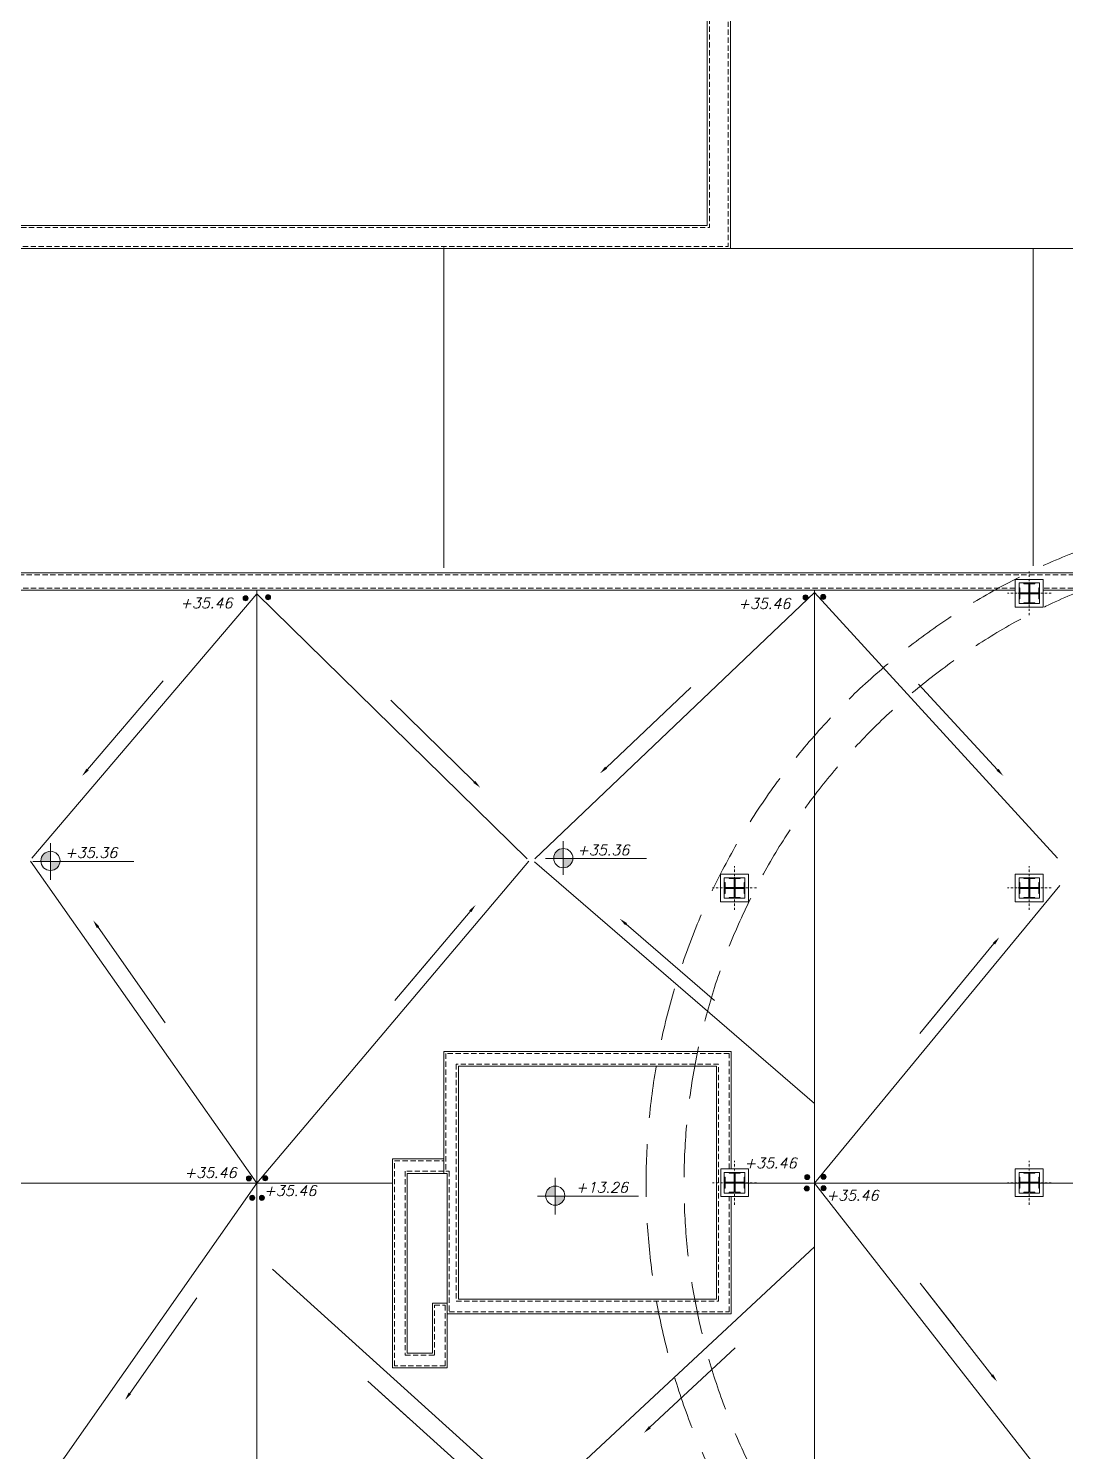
# Model space of a CAD drawing. Header units: inches. Extents: x 561507 to 585362, y 122100 to 138759.
# Drawn here: x 577360 to 579823, y 129811 to 133192 of the extents above; entities that cross this region are included whole.
import ezdxf

# ---------------------------------------------------------------- set-up
doc = ezdxf.new("R2010")
doc.units = ezdxf.units.IN
doc.header["$MEASUREMENT"] = 0
doc.linetypes.add('DASHDOT2', pattern=[0.5, 0.25, -0.125, 0, -0.125])
doc.linetypes.add('HIDDEN', pattern=[0.375, 0.25, -0.125])
doc.layers.add('BLOCK', color=250, linetype='Continuous', lineweight=5)
doc.styles.add('ITALICT', font='italict', dxfattribs={"height": 22.5})

msp = doc.modelspace()

# ---------------------------------------------------------------- hatches: boundary and pattern name
at = {"layer": 'BLOCK', "ltscale": 20}
h = msp.add_hatch(color=256, dxfattribs=at)
h.dxf.hatch_style = 1
edge = h.paths.add_edge_path()
edge.add_arc((577875.6, 131838.2), 6, 0, 360)
h = msp.add_hatch(color=256, dxfattribs=at)
h.dxf.hatch_style = 1
edge = h.paths.add_edge_path()
edge.add_arc((577928.7, 131840.4), 6, 0, 360)
h = msp.add_hatch(color=256, dxfattribs=at)
h.dxf.hatch_style = 1
edge = h.paths.add_edge_path()
edge.add_arc((579205.4, 131840.2), 6, 0, 360)
h = msp.add_hatch(color=256, dxfattribs=at)
h.dxf.hatch_style = 1
edge = h.paths.add_edge_path()
edge.add_arc((579247.5, 131841.4), 6, 0, 360)
at = {"layer": 'BLOCK', "ltscale": 8}
h = msp.add_hatch(color=256, dxfattribs=at)
h.paths.add_polyline_path([(577389.1, 131214.3, 0.01221), (577389.2, 131213.2), (577411.9, 131213.2), (577411.9, 131237.1, 0.414214)])
h.paths.add_polyline_path([(577411.9, 131213.2), (577411.9, 131191.5, 0.399981), (577434.7, 131213.2)])
h = msp.add_hatch(color=256, dxfattribs=at)
h.paths.add_polyline_path([(578607.2, 131220.8, 0.01221), (578607.2, 131219.7), (578630, 131219.7), (578630, 131243.6, 0.414214)])
h.paths.add_polyline_path([(578630, 131219.7), (578630, 131198, 0.399981), (578652.8, 131219.7)])
at = {"layer": 'BLOCK', "ltscale": 20}
h = msp.add_hatch(color=256, dxfattribs=at)
h.dxf.hatch_style = 1
edge = h.paths.add_edge_path()
edge.add_arc((577883.3, 130460.3), 6, 0, 360)
h = msp.add_hatch(color=256, dxfattribs=at)
h.dxf.hatch_style = 1
edge = h.paths.add_edge_path()
edge.add_arc((577922.2, 130460.5), 6, 0, 360)
at = {"layer": 'BLOCK', "ltscale": 8}
h = msp.add_hatch(color=256, dxfattribs=at)
h.paths.add_polyline_path([(578588, 130419.3, 0.01221), (578588, 130418.2), (578610.8, 130418.2), (578610.8, 130442.1, 0.414214)])
h.paths.add_polyline_path([(578610.8, 130418.2), (578610.8, 130396.5, 0.399981), (578633.6, 130418.2)])
at = {"layer": 'BLOCK', "ltscale": 20}
h = msp.add_hatch(color=256, dxfattribs=at)
h.dxf.hatch_style = 1
edge = h.paths.add_edge_path()
edge.add_arc((579208.4, 130436.3), 6, 0, 360)
h = msp.add_hatch(color=256, dxfattribs=at)
h.dxf.hatch_style = 1
edge = h.paths.add_edge_path()
edge.add_arc((579209.4, 130463.4), 6, 0, 360)
h = msp.add_hatch(color=256, dxfattribs=at)
h.dxf.hatch_style = 1
edge = h.paths.add_edge_path()
edge.add_arc((579248.3, 130436.8), 6, 0, 360)
h = msp.add_hatch(color=256, dxfattribs=at)
h.dxf.hatch_style = 1
edge = h.paths.add_edge_path()
edge.add_arc((579248.4, 130464), 6, 0, 360)
h = msp.add_hatch(color=256, dxfattribs=at)
h.dxf.hatch_style = 1
edge = h.paths.add_edge_path()
edge.add_arc((577891.4, 130414), 6, 0, 360)
h = msp.add_hatch(color=256, dxfattribs=at)
h.dxf.hatch_style = 1
edge = h.paths.add_edge_path()
edge.add_arc((577914.1, 130414), 6, 0, 360)

# ---------------------------------------------------------------- linework, layer by layer
at = {"layer": 'BLOCK'}
for p, q in [((578971.9, 133445), (578971.9, 132723.5)), ((579026.9, 133390), (579026.9, 132668.5)), ((576762.6, 132723.5), (578971.9, 132723.5)), ((576744.7, 132668.5), (579026.9, 132668.5)), ((578346.4, 131910.5), (578346.4, 132671.4)), ((581146.4, 132668.5), (579026.9, 132668.5)), ((579746.4, 131915.5), (579746.4, 132668.5)), ((577901.9, 130448.7), (577901.9, 131858.5)), ((577901.9, 130448.7), (577901.9, 131856.9)), ((579226.5, 130448.7), (579226.5, 131856.9)), ((579769.9, 131883), (579703.2, 131883)), ((579703.2, 131883), (579703.2, 131817)), ((579769.9, 131817), (579769.9, 131883)), ((577901.9, 131848.6), (577367.8, 131220.6)), ((578544.6, 131219.3), (577901.9, 131848.6)), ((579226.5, 131851.9), (578562.6, 131219.3)), ((579226.5, 131851.9), (579803.6, 131220.8)), ((579703.2, 131817), (579769.9, 131817)), ((577364.2, 131214), (577901.9, 130448.7)), ((578547.8, 131214), (577901.9, 130448.7)), ((579226.5, 130638.3), (578561.4, 131212.5)), ((579069.9, 131183), (579003.2, 131183)), ((579003.2, 131183), (579003.2, 131117)), ((579069.9, 131117), (579069.9, 131183)), ((579769.9, 131183), (579703.2, 131183)), ((579703.2, 131183), (579703.2, 131117)), ((579769.9, 131117), (579769.9, 131183)), ((579809.7, 131155.8), (579226.5, 130448.7)), ((579003.2, 131117), (579069.9, 131117)), ((579703.2, 131117), (579769.9, 131117)), ((579069.9, 130483), (579003.9, 130483)), ((579003.9, 130483), (579003.9, 130417)), ((579069.9, 130417), (579069.9, 130483)), ((579769.9, 130483), (579703.2, 130483)), ((579703.2, 130483), (579703.2, 130417)), ((579769.9, 130417), (579769.9, 130483)), ((578224.4, 130448.7), (576826.2, 130448.7)), ((577367.3, 129686.4), (577901.9, 130448.7)), ((577901.9, 130448.7), (577901.9, 129042.5)), ((580154.9, 130448.7), (579022.9, 130448.7)), ((579821.5, 129688.2), (579226.5, 130448.7)), ((579226.5, 130448.7), (579226.5, 129041.5)), ((579003.9, 130417), (579069.9, 130417)), ((579703.2, 130417), (579769.9, 130417)), ((579226.5, 130297.9), (578570.8, 129687.4)), ((578558.2, 129686), (577939, 130245))]:
    msp.add_line(p, q, dxfattribs=at)
at = {"layer": 'BLOCK', "linetype": 'HIDDEN', "ltscale": 50}
for p, q in [((578976.9, 133440), (578976.9, 132718.5)), ((579021.9, 133395), (579021.9, 132673.5)), ((576761, 132718.5), (578976.9, 132718.5)), ((576746.3, 132673.5), (579021.9, 132673.5)), ((581905.4, 131893.4), (576899.4, 131893.5)), ((579703.2, 131862.5), (576902.4, 131862.5)), ((580403.2, 131862.5), (579769.9, 131862.5)), ((579023.9, 130756.5), (578350.9, 130756.5)), ((578350.9, 130756.5), (578350.9, 130477)), ((579023.9, 130483), (579023.9, 130756.5)), ((578375.9, 130731.5), (578375.9, 130168.5)), ((578998.9, 130731.5), (578375.9, 130731.5)), ((578998.9, 130168.5), (578998.9, 130731.5)), ((578229.4, 130015), (578229.4, 130502)), ((578229.4, 130502), (578345.9, 130502)), ((578345.9, 130477), (578254.4, 130477)), ((578254.4, 130477), (578254.4, 130040)), ((578350.9, 130477), (578358.9, 130477)), ((578358.9, 130477), (578358.9, 130143.5)), ((579023.9, 130143.5), (579023.9, 130417)), ((578375.9, 130168.5), (578998.9, 130168.5)), ((578324.4, 130040), (578324.4, 130159)), ((578324.4, 130159), (578349.4, 130159)), ((578349.4, 130159), (578349.4, 130015)), ((578358.9, 130143.5), (579023.9, 130143.5)), ((578254.4, 130040), (578324.4, 130040)), ((578349.4, 130015), (578229.4, 130015))]:
    msp.add_line(p, q, dxfattribs=at)
at = {"layer": 'BLOCK', "ltscale": 50}
for p, q in [((581910.4, 131898.4), (576899.4, 131898.5)), ((579703.2, 131857.5), (576902.4, 131857.5)), ((580403.2, 131857.5), (579769.9, 131857.5)), ((579028.9, 130761.5), (578345.9, 130761.5)), ((578345.9, 130761.5), (578345.9, 130472)), ((579028.9, 130483), (579028.9, 130761.5)), ((578993.9, 130726.5), (578380.9, 130726.5)), ((578380.9, 130726.5), (578380.9, 130173.5)), ((578993.9, 130173.5), (578993.9, 130726.5)), ((578224.4, 130010), (578224.4, 130507)), ((578224.4, 130507), (578345.9, 130507)), ((578259.4, 130045), (578259.4, 130472)), ((578259.4, 130472), (578353.9, 130472)), ((578353.9, 130472), (578353.9, 130138.5)), ((579028.9, 130138.5), (579028.9, 130416)), ((578380.9, 130173.5), (578993.9, 130173.5)), ((578353.9, 130164), (578319.4, 130164)), ((578319.4, 130164), (578319.4, 130045)), ((578353.9, 130138.5), (579028.9, 130138.5)), ((578354.4, 130138.5), (578354.4, 130010)), ((578319.4, 130045), (578259.4, 130045)), ((578354.4, 130010), (578224.4, 130010))]:
    msp.add_line(p, q, dxfattribs=at)
at = {"layer": 'BLOCK', "linetype": 'DASHDOT2', "ltscale": 20}
for p, q in [((579736.9, 131797.8), (579736.9, 131902.1)), ((579789.1, 131850), (579684.8, 131850)), ((579036.9, 131097.8), (579036.9, 131202.1)), ((579736.9, 131097.8), (579736.9, 131202.1)), ((579089.1, 131150), (578984.8, 131150)), ((579789.1, 131150), (579684.8, 131150)), ((579036.9, 130397.8), (579036.9, 130502.1)), ((579736.9, 130397.8), (579736.9, 130502.1)), ((579089.1, 130450), (578984.8, 130450)), ((579789.1, 130450), (579684.8, 130450))]:
    msp.add_line(p, q, dxfattribs=at)
at = {"layer": 'BLOCK', "linetype": 'ByBlock'}
for p, q in [((579712.4, 131863), (579714.5, 131863)), ((579714.5, 131863), (579714.5, 131851.3)), ((579723.9, 131874.5), (579723.9, 131872.4)), ((579735.4, 131872.4), (579723.9, 131872.4)), ((579735.6, 131872.2), (579735.6, 131827.5)), ((579738.2, 131872.2), (579738.2, 131827.5)), ((579750, 131872.4), (579738.4, 131872.4)), ((579750, 131874.5), (579750, 131872.4)), ((579759.3, 131863), (579759.3, 131851.3)), ((579761.4, 131863), (579759.3, 131863)), ((579712.4, 131836.9), (579714.5, 131836.9)), ((579735.6, 131851.3), (579714.5, 131851.3)), ((579714.5, 131848.7), (579714.5, 131836.9)), ((579735.6, 131848.7), (579714.5, 131848.7)), ((579735.4, 131827.5), (579723.9, 131827.5)), ((579723.9, 131825.5), (579723.9, 131827.5)), ((579759.3, 131851.3), (579738.2, 131851.3)), ((579759.3, 131848.7), (579738.2, 131848.7)), ((579750, 131827.5), (579738.4, 131827.5)), ((579750, 131825.5), (579750, 131827.5)), ((579759.3, 131848.7), (579759.3, 131836.9)), ((579761.4, 131836.9), (579759.3, 131836.9)), ((579012.4, 131163), (579014.5, 131163)), ((579014.5, 131163), (579014.5, 131151.3)), ((579035.6, 131151.3), (579014.5, 131151.3)), ((579014.5, 131148.7), (579014.5, 131136.9)), ((579035.6, 131148.7), (579014.5, 131148.7)), ((579023.9, 131174.5), (579023.9, 131172.4)), ((579035.4, 131172.4), (579023.9, 131172.4)), ((579035.6, 131172.2), (579035.6, 131127.5)), ((579038.2, 131172.2), (579038.2, 131127.5)), ((579059.3, 131151.3), (579038.2, 131151.3)), ((579059.3, 131148.7), (579038.2, 131148.7)), ((579050, 131172.4), (579038.4, 131172.4)), ((579050, 131174.5), (579050, 131172.4)), ((579059.3, 131163), (579059.3, 131151.3)), ((579061.4, 131163), (579059.3, 131163)), ((579059.3, 131148.7), (579059.3, 131136.9)), ((579712.4, 131163), (579714.5, 131163)), ((579714.5, 131163), (579714.5, 131151.3)), ((579735.6, 131151.3), (579714.5, 131151.3)), ((579714.5, 131148.7), (579714.5, 131136.9)), ((579735.6, 131148.7), (579714.5, 131148.7)), ((579723.9, 131174.5), (579723.9, 131172.4)), ((579735.4, 131172.4), (579723.9, 131172.4)), ((579735.6, 131172.2), (579735.6, 131127.5)), ((579738.2, 131172.2), (579738.2, 131127.5)), ((579759.3, 131151.3), (579738.2, 131151.3)), ((579759.3, 131148.7), (579738.2, 131148.7)), ((579750, 131172.4), (579738.4, 131172.4)), ((579750, 131174.5), (579750, 131172.4)), ((579759.3, 131163), (579759.3, 131151.3)), ((579761.4, 131163), (579759.3, 131163)), ((579759.3, 131148.7), (579759.3, 131136.9)), ((579012.4, 131136.9), (579014.5, 131136.9)), ((579035.4, 131127.5), (579023.9, 131127.5)), ((579023.9, 131125.5), (579023.9, 131127.5)), ((579050, 131127.5), (579038.4, 131127.5)), ((579050, 131125.5), (579050, 131127.5)), ((579061.4, 131136.9), (579059.3, 131136.9)), ((579712.4, 131136.9), (579714.5, 131136.9)), ((579735.4, 131127.5), (579723.9, 131127.5)), ((579723.9, 131125.5), (579723.9, 131127.5)), ((579750, 131127.5), (579738.4, 131127.5)), ((579750, 131125.5), (579750, 131127.5)), ((579761.4, 131136.9), (579759.3, 131136.9)), ((579023.9, 130474.5), (579023.9, 130472.4)), ((579035.4, 130472.4), (579023.9, 130472.4)), ((579035.6, 130472.2), (579035.6, 130427.5)), ((579038.2, 130472.2), (579038.2, 130427.5)), ((579050, 130472.4), (579038.4, 130472.4)), ((579050, 130474.5), (579050, 130472.4)), ((579723.9, 130474.5), (579723.9, 130472.4)), ((579735.4, 130472.4), (579723.9, 130472.4)), ((579735.6, 130472.2), (579735.6, 130427.5)), ((579738.2, 130472.2), (579738.2, 130427.5)), ((579750, 130472.4), (579738.4, 130472.4)), ((579750, 130474.5), (579750, 130472.4)), ((579012.4, 130463), (579014.5, 130463)), ((579012.4, 130436.9), (579014.5, 130436.9)), ((579014.5, 130463), (579014.5, 130451.3)), ((579035.6, 130451.3), (579014.5, 130451.3)), ((579014.5, 130448.7), (579014.5, 130436.9)), ((579035.6, 130448.7), (579014.5, 130448.7)), ((579059.3, 130451.3), (579038.2, 130451.3)), ((579059.3, 130448.7), (579038.2, 130448.7)), ((579059.3, 130463), (579059.3, 130451.3)), ((579061.4, 130463), (579059.3, 130463)), ((579059.3, 130448.7), (579059.3, 130436.9)), ((579061.4, 130436.9), (579059.3, 130436.9)), ((579712.4, 130463), (579714.5, 130463)), ((579712.4, 130436.9), (579714.5, 130436.9)), ((579714.5, 130463), (579714.5, 130451.3)), ((579735.6, 130451.3), (579714.5, 130451.3)), ((579714.5, 130448.7), (579714.5, 130436.9)), ((579735.6, 130448.7), (579714.5, 130448.7)), ((579759.3, 130451.3), (579738.2, 130451.3)), ((579759.3, 130448.7), (579738.2, 130448.7)), ((579759.3, 130463), (579759.3, 130451.3)), ((579761.4, 130463), (579759.3, 130463)), ((579759.3, 130448.7), (579759.3, 130436.9)), ((579761.4, 130436.9), (579759.3, 130436.9)), ((579035.4, 130427.5), (579023.9, 130427.5)), ((579023.9, 130425.5), (579023.9, 130427.5)), ((579050, 130427.5), (579038.4, 130427.5)), ((579050, 130425.5), (579050, 130427.5)), ((579735.4, 130427.5), (579723.9, 130427.5)), ((579723.9, 130425.5), (579723.9, 130427.5)), ((579750, 130427.5), (579738.4, 130427.5)), ((579750, 130425.5), (579750, 130427.5))]:
    msp.add_line(p, q, dxfattribs=at)
at = {"layer": 'BLOCK', "ltscale": 8}
for p, q in [((577411.9, 131169.6), (577411.9, 131256.8)), ((578630, 131261), (578630, 131181.1)), ((578587.8, 131219.7), (578827.7, 131219.7)), ((577369.8, 131213.2), (577609.7, 131213.2)), ((578610.8, 130374.6), (578610.8, 130461.7)), ((578568.7, 130418.2), (578808.5, 130418.2))]:
    msp.add_line(p, q, dxfattribs=at)
at = {"layer": 'BLOCK'}
for points in [[(579761.4, 131874.5), (579712.4, 131874.5), (579712.4, 131825.5), (579761.4, 131825.5)], [(579061.4, 131174.5), (579012.4, 131174.5), (579012.4, 131125.5), (579061.4, 131125.5)], [(579761.4, 131174.5), (579712.4, 131174.5), (579712.4, 131125.5), (579761.4, 131125.5)], [(579061.4, 130474.5), (579012.4, 130474.5), (579012.4, 130425.5), (579061.4, 130425.5)], [(579761.4, 130474.5), (579712.4, 130474.5), (579712.4, 130425.5), (579761.4, 130425.5)]]:
    msp.add_lwpolyline(points, close=True, dxfattribs=at)
for points in [[(577500.1, 131431.2), (577679.6, 131642.3)], [(578731.7, 131435.7), (578933.2, 131625.9)], [(579661.5, 131430.8), (579473.6, 131634.3)], [(578418.6, 131402.1), (578220.6, 131596)], [(578409, 131094.5), (578230.3, 130882.8), (578317.5, 130986.1)], [(577524.9, 131056.7), (577684.2, 130830)], [(578779.1, 131064.1), (578988.9, 130883)], [(579653, 131017.9), (579476.7, 130804.1), (579562.7, 130908.4)], [(579648.2, 129993.1), (579477.5, 130211.3), (579560.7, 130104.9)], [(577600.5, 129949.7), (577759.6, 130176.5)], [(578835.7, 129869.2), (579038.5, 130058)], [(578371.8, 129792.8), (578166.1, 129978.5), (578266.4, 129887.9)]]:
    msp.add_lwpolyline(points, dxfattribs=at)
at = {"layer": 'BLOCK', "ltscale": 20}
for centre in [(577875.6, 131838.2), (577928.7, 131840.4), (579205.4, 131840.2), (579247.5, 131841.4), (577883.3, 130460.3), (577922.2, 130460.5), (579208.4, 130436.3), (579209.4, 130463.4), (579248.3, 130436.8), (579248.4, 130464), (577891.4, 130414), (577914.1, 130414)]:
    msp.add_circle(centre, 6, dxfattribs=at)
at = {"layer": 'BLOCK', "ltscale": 8}
for centre in [(577411.9, 131214.3), (578630, 131220.8), (578610.8, 130419.3)]:
    msp.add_circle(centre, 22.8, dxfattribs=at)
at = {"layer": 'BLOCK', "linetype": 'HIDDEN', "ltscale": 500}
for radius, end in [(1610, 332.4966), (1520, 331.9935)]:
    msp.add_arc((580436.9, 130450), radius, 90, end, dxfattribs=at)
at = {"layer": 'BLOCK', "linetype": 'ByBlock'}
for centre, radius, start, end in [((579735.4, 131872.2), 0.209, 0, 90), ((579738.4, 131872.2), 0.209, 90, 180), ((579735.5, 131827.6), 0.125, 196.7449, 315.1826), ((579738.3, 131827.6), 0.125, 224.8174, 343.2551), ((579035.4, 131172.2), 0.209, 0, 90), ((579038.4, 131172.2), 0.209, 90, 180), ((579735.4, 131172.2), 0.209, 0, 90), ((579738.4, 131172.2), 0.209, 90, 180), ((579035.5, 131127.6), 0.125, 196.7449, 315.1826), ((579038.3, 131127.6), 0.125, 224.8174, 343.2551), ((579735.5, 131127.6), 0.125, 196.7449, 315.1826), ((579738.3, 131127.6), 0.125, 224.8174, 343.2551), ((579035.4, 130472.2), 0.209, 0, 90), ((579038.4, 130472.2), 0.209, 90, 180), ((579735.4, 130472.2), 0.209, 0, 90), ((579738.4, 130472.2), 0.209, 90, 180), ((579035.5, 130427.6), 0.125, 196.7449, 315.1826), ((579038.3, 130427.6), 0.125, 224.8174, 343.2551), ((579735.5, 130427.6), 0.125, 196.7449, 315.1826), ((579738.3, 130427.6), 0.125, 224.8174, 343.2551)]:
    msp.add_arc(centre, radius, start, end, dxfattribs=at)
at = {"layer": 'BLOCK'}
for points in [[(577502.6, 131429), (577487.2, 131416), (577497.6, 131433.3)], [(578734, 131433.3), (578717.1, 131422), (578729.4, 131438.2)], [(579664, 131433), (579675.1, 131416.1), (579659.1, 131428.5)], [(578420.9, 131404.5), (578432.9, 131388.1), (578416.2, 131399.8)], [(578406.5, 131096.7), (578421.9, 131109.8), (578411.6, 131092.4)], [(577522.2, 131054.8), (577513.4, 131073.1), (577527.7, 131058.6)], [(578776.9, 131061.6), (578764, 131077.2), (578781.3, 131066.6)], [(579650.5, 131020), (579665.8, 131033.3), (579655.6, 131015.7)], [(579650.8, 129995.2), (579660.5, 129977.4), (579645.6, 129991.1)], [(577603.2, 129947.8), (577589, 129933.3), (577597.8, 129951.6)], [(578838, 129866.7), (578821.1, 129855.5), (578833.4, 129871.6)]]:
    msp.add_solid(points, dxfattribs=at)

# ---------------------------------------------------------------- texts
at = {"layer": 'BLOCK', "ltscale": 8, "style": 'ITALICT'}
for s, p in [('+35.46', (577719.9, 131814.3)), ('+35.46', (579045.1, 131813)), ('+35.36', (578662.6, 131227.6)), ('+35.36', (577446.3, 131221.5)), ('+35.46', (579059.9, 130484.3)), ('+35.46', (577729.7, 130461.3)), ('+35.46', (577919.1, 130418.7)), ('+13.26', (578659.4, 130426.5)), ('+35.46', (579254.5, 130407.5))]:
    msp.add_text(s, height=25, dxfattribs=at).set_placement(p)

doc.saveas('drawing.dxf')
